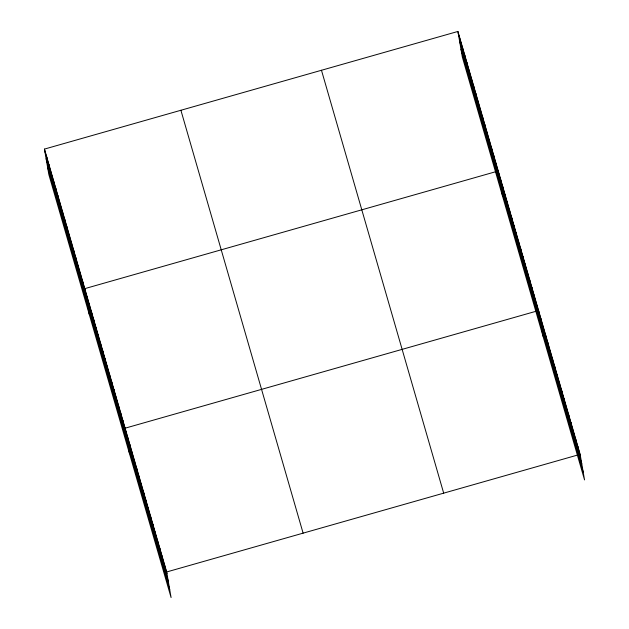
<?xml version="1.0" encoding="UTF-8"?>
<svg xmlns="http://www.w3.org/2000/svg" width="629" height="629" viewBox="0 0 629 629"><rect width="100%" height="100%" fill="white"/><g stroke="black" fill="none" stroke-linecap="round" stroke-linejoin="round"><path stroke-width="0.94" d="M44.455 149.089L166.669 571.965L171.088 597.55L48.873 174.673L44.455 149.089L457.912 31.45L580.127 454.327L584.545 479.911L462.331 57.035L457.912 31.45M495.566 171.756L84.789 288.64L89.208 314.225M535.9 311.308L125.116 428.192L129.535 453.768M166.669 571.965L577.446 455.089M458.219 33.203L580.425 456.08M459.571 41.066L581.786 463.943M460.971 49.172L583.185 472.049M321.474 70.275L443.681 493.144M180.9 110.272L303.107 533.148M44.761 150.85L166.976 573.727M46.121 158.712L168.328 581.589M47.521 166.811L169.728 589.688M577.815 446.338L578.122 448.092M575.504 438.35L575.81 440.103M573.2 430.362L573.499 432.123M570.888 422.374L571.195 424.135M568.585 414.385L568.883 416.146M566.273 406.397L566.58 408.158M563.961 398.409L564.268 400.17M561.658 390.428L561.956 392.182M559.346 382.44L559.653 384.193M557.042 374.452L557.341 376.205M554.731 366.463L555.037 368.217M552.419 358.475L552.726 360.228M550.116 350.487L550.414 352.24M547.804 342.498L548.111 344.252M545.5 334.51L545.799 336.271M543.189 326.522L543.495 328.283M540.877 318.533L541.184 320.295M538.573 310.545L542.992 336.13M536.333 302.793L536.631 304.554M534.092 295.04L534.391 296.802M531.851 287.288L532.15 289.049M529.61 279.535L529.909 281.297M527.369 271.783L527.676 273.544M525.129 264.031L525.435 265.792M522.888 256.278L523.194 258.039M520.647 248.526L520.954 250.279M518.406 240.773L518.713 242.527M516.165 233.021L516.472 234.774M513.924 225.268L514.231 227.022M511.684 217.516L511.99 219.269M509.443 209.764L509.749 211.517M507.202 202.011L507.509 203.765M504.961 194.259L505.268 196.012M502.72 186.506L503.027 188.26M500.48 178.754L500.786 180.507M498.239 171.002L502.657 196.578M495.998 163.249L496.305 165.002M493.757 155.497L494.064 157.25M491.516 147.744L491.823 149.498M489.276 139.992L489.582 141.745M487.043 132.232L487.341 133.993M484.802 124.479L485.101 126.24M482.561 116.727L482.86 118.488M480.32 108.974L480.619 110.735M478.079 101.222L478.378 102.983M475.839 93.469L476.137 95.231M473.598 85.717L473.896 87.478M471.357 77.965L471.656 79.726M469.116 70.212L469.415 71.973M466.875 62.46L467.174 64.221M464.634 54.707L464.933 56.468M462.394 46.955L462.692 48.708M460.153 39.202L460.459 40.956M164.358 563.977L164.664 565.738M162.054 555.989L162.353 557.75M159.742 548.001L160.049 549.762M157.439 540.02L157.737 541.773M155.127 532.032L155.434 533.785M152.816 524.043L153.122 525.797M150.512 516.055L150.811 517.809M148.2 508.067L148.507 509.82M145.897 500.079L146.195 501.832M143.585 492.09L143.892 493.844M141.273 484.102L141.58 485.863M138.97 476.114L139.268 477.875M136.658 468.125L136.965 469.887M134.354 460.137L134.653 461.898M132.043 452.149L132.349 453.91M129.731 444.168L130.038 445.922M127.428 436.18L127.726 437.933M122.875 420.439L123.182 422.193M120.634 412.687L120.941 414.44M118.394 404.934L118.7 406.688M116.153 397.182L116.459 398.935M113.912 389.43L114.219 391.183M111.671 381.669L111.978 383.431M109.43 373.917L109.737 375.678M107.189 366.164L107.496 367.926M104.949 358.412L105.255 360.173M102.716 350.66L103.014 352.421M100.475 342.907L100.774 344.668M98.234 335.155L98.533 336.916M95.993 327.402L96.292 329.164M93.752 319.65L94.051 321.411M91.512 311.898L91.81 313.659M89.271 304.145L89.57 305.906M87.03 296.393L87.329 298.146M82.548 280.888L82.847 282.641M80.308 273.135L80.606 274.889M78.067 265.383L78.366 267.136M75.826 257.631L76.125 259.384M73.585 249.878L73.892 251.631M71.344 242.126L71.651 243.879M69.104 234.373L69.41 236.127M66.863 226.621L67.169 228.374M64.622 218.868L64.929 220.622M62.381 211.116L62.688 212.869M60.14 203.364L60.447 205.117M57.899 195.611L58.206 197.364M55.659 187.859L55.965 189.612M53.418 180.098L53.724 181.86M51.177 172.346L51.484 174.107M48.936 164.594L49.243 166.355M46.695 156.841L47.002 158.602"/></g></svg>
